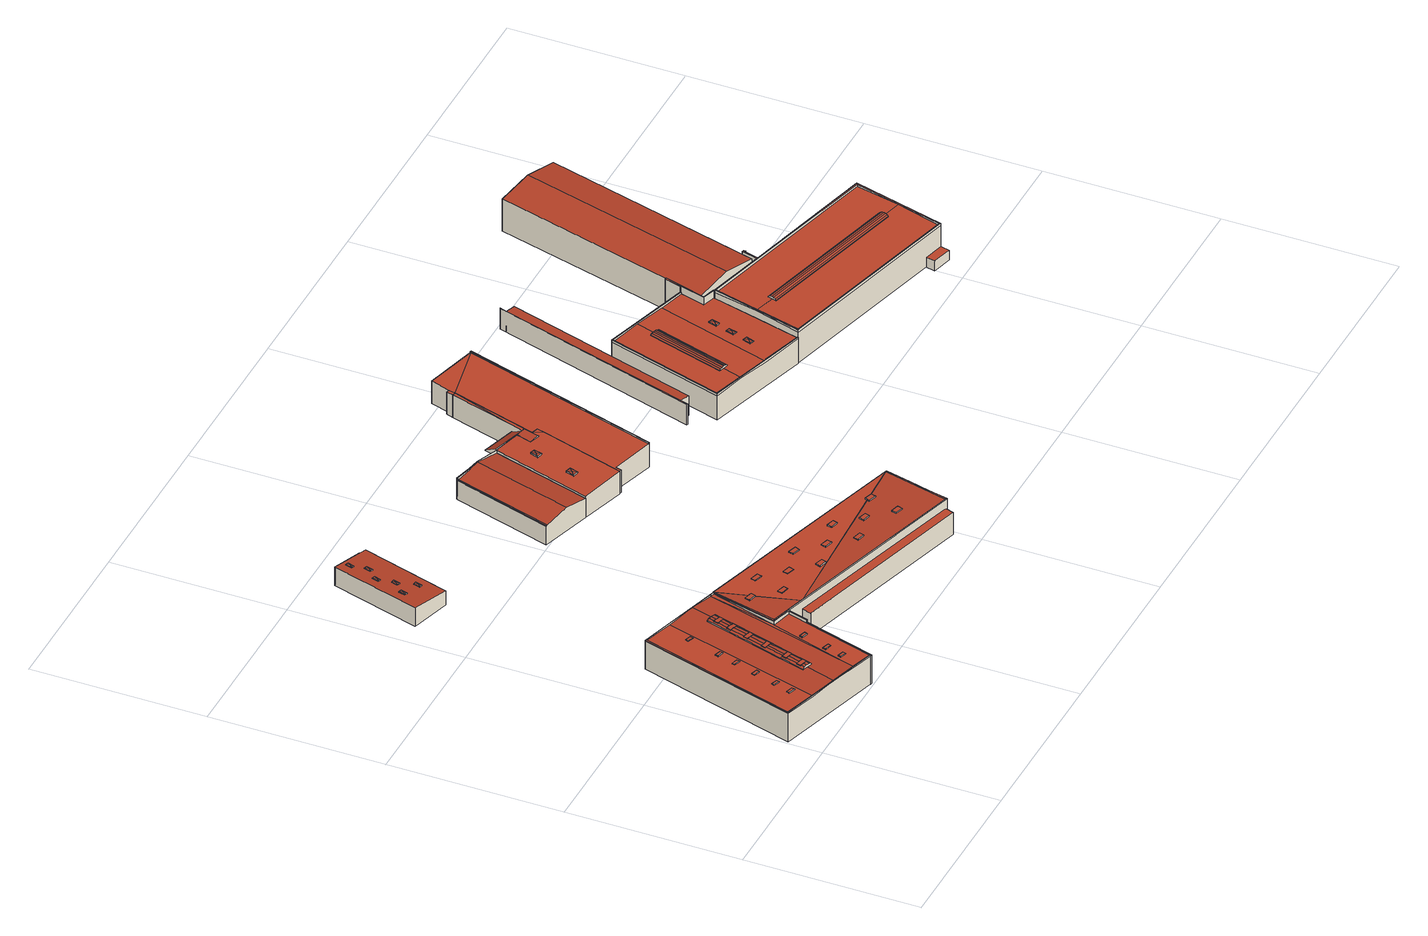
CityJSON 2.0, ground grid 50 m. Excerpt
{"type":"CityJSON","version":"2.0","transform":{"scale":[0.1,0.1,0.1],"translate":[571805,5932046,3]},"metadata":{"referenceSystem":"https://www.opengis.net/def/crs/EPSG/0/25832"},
"CityObjects":{
"building1":{"type":"Building","attributes":{"Grundfläche 2D":"326.078259","Grundhöhe NN":"3.379"},"children":["building1-1","building1-2","building1-3","building1-4","building1-5","building1-6"],"geometry":[{"type":"Solid","lod":"3","boundaries":[[[[0,1,2,3,4,5]],[[6,7,8,9,5,4,3,2]],[[9,10,0,5]],[[10,11,1,0]],[[11,6,2,1]],[[9,8,7,6,11,10]]]],"semantics":{"surfaces":[{"type":"RoofSurface"},{"type":"WallSurface"},{"type":"GroundSurface"}],"values":[[0,1,1,1,1,2]]}}]},
"building1-1":{"type":"BuildingInstallation","parents":["building1"],"geometry":[{"type":"MultiSurface","lod":"3","boundaries":[[[12,13,14]],[[14,13,15]],[[16,13,12]],[[15,13,16]],[[17,18,12,14]],[[18,19,16,12]],[[19,20,15,16]],[[20,17,14,15]]],"semantics":{"surfaces":[{"type":"RoofSurface"},{"type":"WallSurface"}],"values":[0,0,0,0,1,1,1,1]}}]},
"building1-2":{"type":"BuildingInstallation","parents":["building1"],"geometry":[{"type":"MultiSurface","lod":"3","boundaries":[[[21,22,23]],[[23,22,24]],[[25,22,21]],[[24,22,25]],[[26,27,21,23]],[[27,28,25,21]],[[28,29,24,25]],[[29,26,23,24]]],"semantics":{"surfaces":[{"type":"RoofSurface"},{"type":"WallSurface"}],"values":[0,0,0,0,1,1,1,1]}}]},
"building1-3":{"type":"BuildingInstallation","parents":["building1"],"geometry":[{"type":"MultiSurface","lod":"3","boundaries":[[[30,31,32]],[[32,31,33]],[[34,31,30]],[[33,31,34]],[[35,36,30,32]],[[36,37,34,30]],[[37,38,33,34]],[[38,35,32,33]]],"semantics":{"surfaces":[{"type":"RoofSurface"},{"type":"WallSurface"}],"values":[0,0,0,0,1,1,1,1]}}]},
"building1-4":{"type":"BuildingInstallation","parents":["building1"],"geometry":[{"type":"MultiSurface","lod":"3","boundaries":[[[39,40,41]],[[41,40,42]],[[43,40,39]],[[42,40,43]],[[44,45,39,41]],[[45,46,43,39]],[[46,47,42,43]],[[47,44,41,42]]],"semantics":{"surfaces":[{"type":"RoofSurface"},{"type":"WallSurface"}],"values":[0,0,0,0,1,1,1,1]}}]},
"building1-5":{"type":"BuildingInstallation","parents":["building1"],"geometry":[{"type":"MultiSurface","lod":"3","boundaries":[[[48,49,50]],[[50,49,51]],[[52,49,48]],[[51,49,52]],[[53,54,48,50]],[[54,55,52,48]],[[55,56,51,52]],[[56,53,50,51]]],"semantics":{"surfaces":[{"type":"RoofSurface"},{"type":"WallSurface"}],"values":[0,0,0,0,1,1,1,1]}}]},
"building1-6":{"type":"BuildingInstallation","parents":["building1"],"geometry":[{"type":"MultiSurface","lod":"3","boundaries":[[[57,58,59]],[[59,58,60]],[[61,58,57]],[[60,58,61]],[[62,57,59,63]],[[62,64,61,57]],[[64,65,60,61]],[[59,60,65,63]]],"semantics":{"surfaces":[{"type":"RoofSurface"},{"type":"WallSurface"}],"values":[0,0,0,0,1,1,1,1]}}]},
"building2":{"type":"Building","attributes":{"Grundfläche 2D":"2991.531083","Grundhöhe NN":"3.759"},"children":["building2-1","building2-2","building2-3","building2-4","building2-5","building2-6","building2-7","building2-8","building2-9","building2-10","building2-11","building2-12","building2-13","building2-14","building2-15","building2-16","building2-17","building2-18","building2-19","building2-20","building2-21","building2-22","building2-23","building2-24","building2-25","building2-26","building2-27","building2-28"],"geometry":[{"type":"MultiSurface","lod":"3","boundaries":[[[66,67,68,69]],[[69,70,71,72,66]],[[73,74,75,71,70,76,77,78,79,80]],[[81,82,78]],[[82,79,78]],[[83,82,81,84,85,86,87]],[[88,79,82]],[[89,90,91,92,93,94,95,96,97,98,99,100,101,102,103,104,105,106]],[[107,108,109,110,111,112]],[[113,114,115,116,117]],[[118,119,120,121,122,123]],[[124,125,126,127,128,129]],[[130,131,132,133,134,135]],[[136,137,124,129,138]],[[139,140,141,121,120,142]],[[143,144,145,108,107,146]],[[147,148,113,117,149]],[[150,151,134,133,152]],[[153,154,155,156,157,158]],[[159,160,161,162,163]],[[164,165,166,150,152,167,168,148,147,169,170,144,143,171,172,140,139,173,174,136,138,175,176,177]],[[178,159,163,179,180,154,153,181,182,166,165,183,184]],[[185,186,161,160,187,188]],[[157,156,189,190,191,192,193]],[[194,195,196,197,191,190,198,199,200,185,188,201,202,203]],[[196,195,204,130,205]],[[131,130,204,206,207,208,111,110,209,210,211,115,114,212,213,214]],[[215,216,127,126,217,218,219,118,123,220,221,222,111,208,223,224]],[[225,226,227,228,229,230,231,232]],[[233,230,229,228,227,234,235]],[[235,236,233]],[[236,237,233]],[[238,239,240,241,242]],[[243,244,245,246,239,238,242,241]],[[244,236,235,234,227,239,246,245]],[[247,248,249,250]],[[251,252,253,254,255,256,257,258,259,250,249,260]],[[259,258,261,262,263,252,251,264,265]],[[266,267,268,269,270,264,271,272,273]],[[265,264,270]],[[265,270,274]],[[275,273,272]],[[268,276,269]],[[277,278,279,280]],[[243,241,68,67]],[[241,240,70,69,68]],[[76,70,240,239]],[[226,78,77,76,239,227]],[[226,225,78]],[[225,232,78]],[[230,233,85,84,81,78,232,231]],[[233,237,281,87,86,85]],[[82,83,282,283,88]],[[284,285,73,80,79,88,283,286,287,288]],[[285,289,74,73]],[[289,290,291,71,75,74]],[[72,71,291,243,67,66]],[[273,275,95,94,267,266]],[[95,275,272,96]],[[271,264,98,97,96,272]],[[249,99,98,264,251,260]],[[249,248,100,99]],[[247,101,100,248]],[[101,247,250,259,265,103,102]],[[274,282,83,104,103,265]],[[104,83,87,105]],[[105,87,281,292,293,294,295,296,106]],[[296,297,89,106]],[[297,298,299,300,301,90,89]],[[301,302,91,90]],[[302,303,92,91]],[[303,268,93,92]],[[129,128,258,257,175,138]],[[261,258,128,127,216]],[[177,176,175,257,256,165,164]],[[256,255,254,178,184,183,165]],[[178,254,253,252,263,201,188,187,160,159]],[[194,203,202,201,263,262,204,195]],[[224,223,208,207,206,204,262,261,216,215]],[[237,304,305,292,281]],[[282,274,270,283]],[[276,306,307,285,284,286,283,270,269]],[[289,285,307,308]],[[280,309,310,311,291,290,289,308,312,277]],[[243,291,311,313]],[[244,243,313,314]],[[236,244,314,315]],[[237,236,315,304]],[[316,301,300,299,298,297,317]],[[302,301,316,318]],[[303,302,318,319]],[[268,303,319,320]],[[276,268,320,306]],[[296,295,294,293,292,305,321]],[[297,296,321,317]],[[280,279,322,309]],[[278,277,312,323]],[[279,278,323,322]],[[320,319,318,316,317,321,305,304,315,314,313,311,310,309,322,323,312,308,307,306]]],"semantics":{"surfaces":[{"type":"RoofSurface"},{"type":"WallSurface"},{"type":"GroundSurface"}],"values":[0,0,0,0,0,0,0,0,0,0,0,0,0,0,0,0,0,0,0,0,0,0,0,0,0,0,0,0,0,0,0,0,0,0,0,0,0,0,0,0,0,0,0,0,1,1,1,1,1,1,1,1,1,1,1,1,1,1,1,1,1,1,1,1,1,1,1,1,1,1,1,1,1,1,1,1,1,1,1,1,1,1,1,1,1,1,1,1,1,1,1,1,1,1,1,1,1,1,2]}}]},
"building2-1":{"type":"BuildingInstallation","parents":["building2"],"geometry":[{"type":"MultiSurface","lod":"3","boundaries":[[[324,325,326,327,328,329,330]],[[331,332,325,324]],[[332,333,326,325]],[[333,228,234,334,328,327,326]],[[331,324,330,329,328,334,235,229]]],"semantics":{"surfaces":[{"type":"RoofSurface"},{"type":"WallSurface"}],"values":[0,1,1,1,1]}}]},
"building2-2":{"type":"BuildingInstallation","parents":["building2"],"geometry":[{"type":"MultiSurface","lod":"3","boundaries":[[[335,336,337,338]],[[338,337,339,340]],[[335,338,340,341]],[[336,335,341,342]],[[337,336,342,339]]],"semantics":{"surfaces":[{"type":"RoofSurface"},{"type":"WallSurface"}],"values":[0,1,1,1,1]}}]},
"building2-3":{"type":"BuildingInstallation","parents":["building2"],"geometry":[{"type":"MultiSurface","lod":"3","boundaries":[[[186,343,344,345,346,161]],[[189,344,198,190]],[[344,189,156]],[[344,156,345]],[[180,345,156,155,154]],[[345,180,179,346]],[[346,179,163]],[[161,186,185,343,186,161,346,163,162]],[[185,200,343]],[[344,343,200,199,198]]],"semantics":{"surfaces":[{"type":"RoofSurface"},{"type":"WallSurface"}],"values":[0,1,1,1,1,1,1,1,1,1]}}]},
"building2-4":{"type":"BuildingInstallation","parents":["building2"],"geometry":[{"type":"MultiSurface","lod":"3","boundaries":[[[347,348,349,350]],[[347,174,173,348]],[[142,120,348,173,139]],[[348,120,349]],[[219,349,120,119,118]],[[350,349,219,218,217]],[[125,350,217,126]],[[350,125,124]],[[350,124,347]],[[124,137,347]],[[347,137,136,174]]],"semantics":{"surfaces":[{"type":"RoofSurface"},{"type":"WallSurface"}],"values":[0,1,1,1,1,1,1,1,1,1,1]}}]},
"building2-5":{"type":"BuildingInstallation","parents":["building2"],"geometry":[{"type":"MultiSurface","lod":"3","boundaries":[[[351,352,353,354]],[[351,354,214,213,212]],[[113,351,212,114]],[[351,113,352]],[[352,113,148,168]],[[353,352,168,167]],[[133,353,167,152]],[[353,133,354]],[[214,354,133,132,131]]],"semantics":{"surfaces":[{"type":"RoofSurface"},{"type":"WallSurface"}],"values":[0,1,1,1,1,1,1,1,1]}}]},
"building2-6":{"type":"BuildingInstallation","parents":["building2"],"geometry":[{"type":"MultiSurface","lod":"3","boundaries":[[[355,356,357,358]],[[358,357,359,360]],[[355,358,360,361]],[[356,355,361,362]],[[357,356,362,359]]],"semantics":{"surfaces":[{"type":"RoofSurface"},{"type":"WallSurface"}],"values":[0,1,1,1,1]}}]},
"building2-7":{"type":"BuildingInstallation","parents":["building2"],"geometry":[{"type":"MultiSurface","lod":"3","boundaries":[[[363,364,365,366]],[[366,365,367,368]],[[363,366,368,369]],[[364,363,369,370]],[[365,364,370,367]]],"semantics":{"surfaces":[{"type":"RoofSurface"},{"type":"WallSurface"}],"values":[0,1,1,1,1]}}]},
"building2-8":{"type":"BuildingInstallation","parents":["building2"],"geometry":[{"type":"MultiSurface","lod":"3","boundaries":[[[371,372,373,374]],[[122,121,141,140,172,372,371,220,123]],[[373,372,172,171]],[[146,107,112,111,222,374,373,171,143]],[[220,371,374,222,221]]],"semantics":{"surfaces":[{"type":"RoofSurface"},{"type":"WallSurface"}],"values":[0,1,1,1,1]}}]},
"building2-9":{"type":"BuildingInstallation","parents":["building2"],"geometry":[{"type":"MultiSurface","lod":"3","boundaries":[[[375,376,377,378]],[[378,377,379,380]],[[375,378,380,381]],[[376,375,381,382]],[[377,376,382,379]]],"semantics":{"surfaces":[{"type":"RoofSurface"},{"type":"WallSurface"}],"values":[0,1,1,1,1]}}]},
"building2-10":{"type":"BuildingInstallation","parents":["building2"],"geometry":[{"type":"MultiSurface","lod":"3","boundaries":[[[383,384,385,386]],[[383,386,166,182,181]],[[158,157,383,181,153]],[[383,157,384]],[[191,197,384,157,193,192]],[[205,385,384,197,196]],[[135,385,205,130]],[[134,385,135]],[[150,166,386,385,134,151]]],"semantics":{"surfaces":[{"type":"RoofSurface"},{"type":"WallSurface"}],"values":[0,1,1,1,1,1,1,1,1]}}]},
"building2-11":{"type":"BuildingInstallation","parents":["building2"],"geometry":[{"type":"MultiSurface","lod":"3","boundaries":[[[387,388,389,390]],[[391,392,388,387]],[[393,394,389,388,392]],[[394,395,390,389]],[[387,390,395,391]]],"semantics":{"surfaces":[{"type":"RoofSurface"},{"type":"WallSurface"}],"values":[0,1,1,1,1]}}]},
"building2-12":{"type":"BuildingInstallation","parents":["building2"],"geometry":[{"type":"MultiSurface","lod":"3","boundaries":[[[396,397,398,399]],[[397,396,170,169]],[[149,117,397,169,147]],[[397,117,398]],[[211,398,117,116,115]],[[209,399,398,211,210]],[[109,108,399,209,110]],[[399,108,396]],[[170,396,108,145,144]]],"semantics":{"surfaces":[{"type":"RoofSurface"},{"type":"WallSurface"}],"values":[0,1,1,1,1,1,1,1,1]}}]},
"building2-13":{"type":"BuildingInstallation","parents":["building2"],"geometry":[{"type":"MultiSurface","lod":"3","boundaries":[[[400,401,402,403]],[[403,402,404,405]],[[400,403,405,406]],[[401,400,406,407]],[[402,401,407,404]]],"semantics":{"surfaces":[{"type":"RoofSurface"},{"type":"WallSurface"}],"values":[0,1,1,1,1]}}]},
"building2-14":{"type":"BuildingInstallation","parents":["building2"],"geometry":[{"type":"MultiSurface","lod":"3","boundaries":[[[408,409,410,411]],[[411,410,412,413]],[[408,411,413,414]],[[409,408,414,415]],[[410,409,415,412]]],"semantics":{"surfaces":[{"type":"RoofSurface"},{"type":"WallSurface"}],"values":[0,1,1,1,1]}}]},
"building2-15":{"type":"BuildingInstallation","parents":["building2"],"geometry":[{"type":"MultiSurface","lod":"3","boundaries":[[[416,417,418,419]],[[419,418,420,421]],[[416,419,421,422]],[[417,416,422,423]],[[418,417,423,420]]],"semantics":{"surfaces":[{"type":"RoofSurface"},{"type":"WallSurface"}],"values":[0,1,1,1,1]}}]},
"building2-16":{"type":"BuildingInstallation","parents":["building2"],"geometry":[{"type":"MultiSurface","lod":"3","boundaries":[[[424,425,426,427]],[[427,426,428,429]],[[424,427,429,430]],[[425,424,430,431]],[[426,425,431,428]]],"semantics":{"surfaces":[{"type":"RoofSurface"},{"type":"WallSurface"}],"values":[0,1,1,1,1]}}]},
"building2-17":{"type":"BuildingInstallation","parents":["building2"],"geometry":[{"type":"MultiSurface","lod":"3","boundaries":[[[432,433,434,435]],[[435,434,436,437]],[[432,435,437,438]],[[433,432,438,439]],[[434,433,439,436]]],"semantics":{"surfaces":[{"type":"RoofSurface"},{"type":"WallSurface"}],"values":[0,1,1,1,1]}}]},
"building2-18":{"type":"BuildingInstallation","parents":["building2"],"geometry":[{"type":"MultiSurface","lod":"3","boundaries":[[[288,287,440,441]],[[269,267,94,440,287,286]],[[94,93,268,441,440]],[[276,284,288,441,268]]],"semantics":{"surfaces":[{"type":"RoofSurface"},{"type":"WallSurface"}],"values":[0,1,1,1]}}]},
"building2-19":{"type":"BuildingInstallation","parents":["building2"],"geometry":[{"type":"MultiSurface","lod":"3","boundaries":[[[442,443,444,445,446]],[[238,447,444,443,448,246]],[[447,449,445,444]],[[446,445,449,242]],[[443,442,446,242,245,448]]],"semantics":{"surfaces":[{"type":"RoofSurface"},{"type":"WallSurface"}],"values":[0,1,1,1,1]}}]},
"building2-20":{"type":"BuildingInstallation","parents":["building2"],"geometry":[{"type":"MultiSurface","lod":"3","boundaries":[[[450,451,452,453]],[[453,452,454,455]],[[450,453,455,456]],[[451,450,456,457]],[[452,451,457,454]]],"semantics":{"surfaces":[{"type":"RoofSurface"},{"type":"WallSurface"}],"values":[0,1,1,1,1]}}]},
"building2-21":{"type":"BuildingInstallation","parents":["building2"],"geometry":[{"type":"MultiSurface","lod":"3","boundaries":[[[458,459,460,461]],[[461,460,462,463]],[[458,461,463,464]],[[459,458,464,465]],[[460,459,465,462]]],"semantics":{"surfaces":[{"type":"RoofSurface"},{"type":"WallSurface"}],"values":[0,1,1,1,1]}}]},
"building2-22":{"type":"BuildingInstallation","parents":["building2"],"geometry":[{"type":"MultiSurface","lod":"3","boundaries":[[[466,467,468,469]],[[469,468,470,471]],[[471,472,466,469]],[[466,472,473,467]],[[473,470,468,467]]],"semantics":{"surfaces":[{"type":"RoofSurface"},{"type":"WallSurface"}],"values":[0,1,1,1,1]}}]},
"building2-23":{"type":"BuildingInstallation","parents":["building2"],"geometry":[{"type":"MultiSurface","lod":"3","boundaries":[[[474,475,476,477]],[[477,476,478,479]],[[474,477,479,480]],[[475,474,480,481]],[[476,475,481,478]]],"semantics":{"surfaces":[{"type":"RoofSurface"},{"type":"WallSurface"}],"values":[0,1,1,1,1]}}]},
"building2-24":{"type":"BuildingInstallation","parents":["building2"],"geometry":[{"type":"MultiSurface","lod":"3","boundaries":[[[482,483,484,485]],[[485,484,486,487]],[[482,485,487,488]],[[483,482,488,489]],[[484,483,489,486]]],"semantics":{"surfaces":[{"type":"RoofSurface"},{"type":"WallSurface"}],"values":[0,1,1,1,1]}}]},
"building2-25":{"type":"BuildingInstallation","parents":["building2"],"geometry":[{"type":"MultiSurface","lod":"3","boundaries":[[[490,491,492,493]],[[493,492,494,495]],[[490,493,495,496]],[[491,490,496,497]],[[492,491,497,494]]],"semantics":{"surfaces":[{"type":"RoofSurface"},{"type":"WallSurface"}],"values":[0,1,1,1,1]}}]},
"building2-26":{"type":"BuildingInstallation","parents":["building2"],"geometry":[{"type":"MultiSurface","lod":"3","boundaries":[[[498,499,500,501]],[[501,500,502,503]],[[498,501,503,504]],[[499,498,504,505]],[[500,499,505,502]]],"semantics":{"surfaces":[{"type":"RoofSurface"},{"type":"WallSurface"}],"values":[0,1,1,1,1]}}]},
"building2-27":{"type":"BuildingInstallation","parents":["building2"],"geometry":[{"type":"MultiSurface","lod":"3","boundaries":[[[506,507,508,509]],[[509,508,510,511]],[[506,509,511,512]],[[507,506,512,513]],[[508,507,513,510]]],"semantics":{"surfaces":[{"type":"RoofSurface"},{"type":"WallSurface"}],"values":[0,1,1,1,1]}}]},
"building2-28":{"type":"BuildingInstallation","parents":["building2"],"geometry":[{"type":"MultiSurface","lod":"3","boundaries":[[[514,515,516,517]],[[517,516,518,519]],[[514,517,519,520]],[[515,514,520,521]],[[516,515,521,518]]],"semantics":{"surfaces":[{"type":"RoofSurface"},{"type":"WallSurface"}],"values":[0,1,1,1,1]}}]},
"building3":{"type":"Building","attributes":{"Grundfläche 2D":"466.472740","Grundhöhe NN":"3.334"},"children":["building3-1","building3-2"],"geometry":[{"type":"Solid","lod":"3","boundaries":[[[[522,523,524,525,526,527]],[[528,529,530,531,522,527,526]],[[532,525,524,523,533,534]],[[528,526,525,532,535]],[[536,530,529,528,535,537]],[[523,522,531,530,536,533]],[[533,536,537,535,532,534]]]],"semantics":{"surfaces":[{"type":"RoofSurface"},{"type":"WallSurface"},{"type":"GroundSurface"}],"values":[[0,0,1,1,1,1,2]]}}]},
"building3-1":{"type":"BuildingInstallation","parents":["building3"],"geometry":[{"type":"MultiSurface","lod":"3","boundaries":[[[538,539,540,541]],[[530,531,538,541]],[[531,542,539,538]],[[529,530,541,540]]],"semantics":{"surfaces":[{"type":"RoofSurface"},{"type":"WallSurface"}],"values":[0,1,1,1]}}]},
"building3-2":{"type":"BuildingInstallation","parents":["building3"],"geometry":[{"type":"MultiSurface","lod":"3","boundaries":[[[543,544,545,546]],[[547,546,548]],[[543,546,547]],[[526,543,547,549]],[[550,549,551]],[[526,549,550]],[[548,546,545,540,539,542,552]],[[552,553,547,548]],[[549,547,553,527,524,551]],[[550,551,524,525]],[[526,550,525,526,528,544,543]],[[529,540,545,544,528]]],"semantics":{"surfaces":[{"type":"RoofSurface"},{"type":"WallSurface"}],"values":[0,0,0,0,0,0,1,1,1,1,1,1]}}]},
"building4":{"type":"Building","attributes":{"Grundfläche 2D":"421.898470","Grundhöhe NN":"3.332","usage":"detail"},"children":["building4-1","building4-2","building4-3"],"geometry":[{"type":"MultiSurface","lod":"3","boundaries":[[[554,555,556,557,558,559,560,561,562,563,564,565]],[[566,567,568]],[[551,569,570,571,572,568,567,573,574,575,576,577,578,579,580,581]],[[567,582,583,584,585,586,587]],[[567,587,573]],[[588,583,582]],[[550,551,581]],[[575,574,573,587,560,559,558,557,556,577,576]],[[587,586,561,560]],[[564,563,562,561,586,585,584,565]],[[580,579,578,554,565,581]],[[554,578,577,556,555]],[[570,589,590,566,568,572,571]],[[567,566,590,591]],[[582,567,591,592]],[[588,582,592,593]],[[593,594,595,584,583,588]],[[595,594,532,596,550,581,584]],[[569,551,550,596,532,534,533]],[[570,569,533,589]],[[594,593,592,591,590,589,533,534,532]]],"semantics":{"surfaces":[{"type":"RoofSurface"},{"type":"WallSurface"},{"type":"GroundSurface"}],"values":[0,0,0,0,0,0,0,1,1,1,1,1,1,1,1,1,1,1,1,1,2]}}]},
"building4-1":{"type":"BuildingInstallation","parents":["building4"],"geometry":[{"type":"MultiSurface","lod":"3","boundaries":[[[597,598,599]],[[597,600,598]],[[597,599,601]],[[597,601,600]],[[599,598,602,603]],[[601,599,603,604]],[[600,601,604,605]],[[598,600,605,602]]],"semantics":{"surfaces":[{"type":"RoofSurface"},{"type":"WallSurface"}],"values":[0,0,0,0,1,1,1,1]}}]},
"building4-2":{"type":"BuildingInstallation","parents":["building4"],"geometry":[{"type":"MultiSurface","lod":"3","boundaries":[[[606,607,608]],[[608,607,609]],[[610,607,606]],[[609,607,610]],[[611,612,606,608]],[[612,613,610,606]],[[614,609,610,613]],[[608,609,614,611]]],"semantics":{"surfaces":[{"type":"RoofSurface"},{"type":"WallSurface"}],"values":[0,0,0,0,1,1,1,1]}}]},
"building4-3":{"type":"BuildingInstallation","parents":["building4"],"geometry":[{"type":"MultiSurface","lod":"3","boundaries":[[[565,584,615,616,617]],[[550,596,595,584,581,565,617]],[[615,584,595,618]],[[616,615,618,619]],[[616,619,596,550,617]],[[596,619,618,595]]],"semantics":{"surfaces":[{"type":"RoofSurface"},{"type":"WallSurface"},{"type":"OuterCeilingSurface"}],"values":[0,1,1,1,1,2]}}]},
"building5":{"type":"Building","attributes":{"Grundfläche 2D":"882.413713","Grundhöhe NN":"3.378","usage":"detail"},"geometry":[{"type":"Solid","lod":"3","boundaries":[[[[620,621,622,623,624,625,626,627,628,629]],[[630,631,632,633,582,567,566,568,572,571,570,634,635,636]],[[637,638,582,633,639,640]],[[638,641,588,582]],[[640,639,633,632,631,630,636,622,621,620,629,628,627]],[[636,642,643,624,623,622]],[[643,644,625,624]],[[644,645,640,627,626,625]],[[570,571,572,568,566,646,647]],[[634,570,647,648]],[[635,634,648,649]],[[650,651,643,642,636,635,649,652]],[[644,643,651,653]],[[654,655,637,640,645,644,653,656]],[[638,637,655,657]],[[641,638,657,658]],[[588,641,658,659]],[[582,588,659,660]],[[567,582,660,661]],[[566,567,661,646]],[[656,653,651,650,652,649,648,647,646,661,660,659,658,657,655,654]]]],"semantics":{"surfaces":[{"type":"RoofSurface"},{"type":"WallSurface"},{"type":"GroundSurface"}],"values":[[0,0,0,0,1,1,1,1,1,1,1,1,1,1,1,1,1,1,1,1,2]]}}]},
"building6":{"type":"Building","attributes":{"Grundfläche 2D":"193.882710","Grundhöhe NN":"3.388"},"geometry":[{"type":"Solid","lod":"3","boundaries":[[[[662,663,664,665]],[[666,667,662,665]],[[668,662,667]],[[668,669,670,662]],[[663,662,670,671,672]],[[664,663,672,673]],[[665,664,673,674]],[[666,665,674,675]],[[667,666,675,676]],[[668,667,676,677]],[[669,668,677,678]],[[670,669,678,671]],[[674,673,672,671,678,677,676,675]]]],"semantics":{"surfaces":[{"type":"RoofSurface"},{"type":"WallSurface"},{"type":"GroundSurface"}],"values":[[0,0,0,0,1,1,1,1,1,1,1,1,2]]}}]},
"building7":{"type":"Building","attributes":{"Grundfläche 2D":"2420.053438","Grundhöhe NN":"3.220"},"children":["building7-1","building7-2","building7-3","building7-4","building7-5"],"geometry":[{"type":"MultiSurface","lod":"3","boundaries":[[[679,680,681,682]],[[683,680,679,684]],[[685,683,684,686]],[[687,685,686,688]],[[689,687,688,690]],[[691,689,690,692]],[[693,694,695,696,697,698,699,700]],[[701,693,700,702,703,697,696,704]],[[705,706,707,708,709,710,711,712,703,702,713]],[[714,708,707]],[[715,708,714]],[[710,716,717,711]],[[718,719,720,721,722,723,724,725,726,727]],[[728,729,730,731,732,733]],[[732,734,735,733]],[[729,736,737,730]],[[682,681,695,694]],[[690,688,686,684,679,682,694,693,701,692]],[[691,692,701,704]],[[680,683,685,687,689,691,704,696,695,681]],[[738,705,720,719]],[[702,700,699,723,722,721,720,705,713]],[[724,723,699,698]],[[703,712,711,725,724,698,697]],[[717,739,740,741,727,726]],[[741,742,718,727]],[[742,743,744,738,719,718]],[[738,744,743,742,745,746]],[[747,707,706,705,738,746,748]],[[714,707,747,749]],[[715,714,749,750]],[[751,709,708,715,750,752]],[[709,751,753,710]],[[740,739,717,754,755,741]],[[742,741,755,745]],[[731,730,737,756,757]],[[732,731,757,758]],[[734,732,758,759]],[[735,734,759,754,717,726]],[[716,733,735,726,717]],[[728,733,716,710]],[[729,728,710,753,760,736]],[[737,736,760,756]],[[749,747,748,746,745,755,754,759,758,757,756,760,753,751,752,750]]],"semantics":{"surfaces":[{"type":"RoofSurface"},{"type":"WallSurface"},{"type":"GroundSurface"}],"values":[0,0,0,0,0,0,0,0,0,0,0,0,0,0,0,0,1,1,1,1,1,1,1,1,1,1,1,1,1,1,1,1,1,1,1,1,1,1,1,1,1,1,1,2]}}]},
"building7-1":{"type":"BuildingInstallation","parents":["building7"],"geometry":[{"type":"MultiSurface","lod":"3","boundaries":[[[761,762,763,764,765,766,767,768,769,770,771,772]],[[773,774,766,765,764,735,726,725,711]],[[766,774,775,776,777,778,769,768,767]],[[770,769,778,707]],[[707,714,771,770]],[[772,771,714,715]],[[715,708,709,762,761,772]],[[762,709,710,716,733,763]],[[735,733,716,717,726]]],"semantics":{"surfaces":[{"type":"RoofSurface"},{"type":"WallSurface"}],"values":[0,1,1,1,1,1,1,1,1]}}]},
"building7-2":{"type":"BuildingInstallation","parents":["building7"],"geometry":[{"type":"MultiSurface","lod":"3","boundaries":[[[779,780,781]],[[781,780,782]],[[783,780,779]],[[782,780,783]],[[784,785,779,781]],[[785,786,783,779]],[[782,783,786,787]],[[781,782,787,784]]],"semantics":{"surfaces":[{"type":"RoofSurface"},{"type":"WallSurface"}],"values":[0,0,0,0,1,1,1,1]}}]},
"building7-3":{"type":"BuildingInstallation","parents":["building7"],"geometry":[{"type":"MultiSurface","lod":"3","boundaries":[[[788,789,790]],[[790,789,791]],[[792,789,788]],[[791,789,792]],[[793,794,788,790]],[[794,795,792,788]],[[795,796,791,792]],[[796,793,790,791]]],"semantics":{"surfaces":[{"type":"RoofSurface"},{"type":"WallSurface"}],"values":[0,0,0,0,1,1,1,1]}}]},
"building7-4":{"type":"BuildingInstallation","parents":["building7"],"geometry":[{"type":"MultiSurface","lod":"3","boundaries":[[[797,798,799]],[[799,798,800]],[[801,798,797]],[[800,798,801]],[[802,803,797,799]],[[803,804,801,797]],[[804,805,800,801]],[[805,802,799,800]]],"semantics":{"surfaces":[{"type":"RoofSurface"},{"type":"WallSurface"}],"values":[0,0,0,0,1,1,1,1]}}]},
"building7-5":{"type":"BuildingInstallation","parents":["building7"],"geometry":[{"type":"MultiSurface","lod":"3","boundaries":[[[764,763,806,807]],[[732,734,807,806]],[[734,735,764,807]],[[733,732,806,763]]],"semantics":{"surfaces":[{"type":"RoofSurface"},{"type":"WallSurface"}],"values":[0,1,1,1]}}]},
"building8":{"type":"Building","attributes":{"Grundfläche 2D":"1649.983107","Grundhöhe NN":"3.331"},"children":["building8-1","building8-2"],"geometry":[{"type":"MultiSurface","lod":"3","boundaries":[[[808,809,810,811]],[[812,809,808,813]],[[814,812,813,815]],[[816,814,815,817]],[[818,816,817,819]],[[820,818,819,821]],[[822,823,824,825,826,827,828,829,830,831,832,833]],[[834,835,836,837,838,839,840,841,842,843,844,845]],[[846,847,844,843,848,849,850,851,852,839,838,837,853,854]],[[855,856,857,858,859,860]],[[861,862,863,864]],[[811,810,847,846]],[[846,854,853,837,836,835,821,819,817,815,813,808,811]],[[820,821,835,834]],[[820,834,845,844,847,810,809,812,814,816,818]],[[840,865,825,824]],[[828,827,826,866,867,868]],[[869,870,871,830,829,828,868]],[[852,831,830,871]],[[851,850,833,832]],[[833,850,849,848,843,842,822]],[[842,841,823,822]],[[872,871,870,869,868,873,874]],[[862,852,871,872,875,863]],[[839,852,862,876,877,840]],[[855,860,859,878,879,873,868,867,866,865,840,877,880]],[[856,855,880,881]],[[858,857,856,881,882]],[[859,858,882,878]],[[864,863,875,883]],[[861,864,883,884]],[[862,861,884,876]],[[876,884,883,875,872,874,873,879,878,882,881,880,877]]],"semantics":{"surfaces":[{"type":"RoofSurface"},{"type":"WallSurface"},{"type":"GroundSurface"}],"values":[0,0,0,0,0,0,0,0,0,0,0,1,1,1,1,1,1,1,1,1,1,1,1,1,1,1,1,1,1,1,1,1,2]}}]},
"building8-1":{"type":"BuildingInstallation","parents":["building8"],"geometry":[{"type":"MultiSurface","lod":"3","boundaries":[[[831,824,823,832]],[[839,840,824,831,852]],[[838,851,832,823,841]]],"semantics":{"surfaces":[{"type":"RoofSurface"},{"type":"WallSurface"}],"values":[0,1,1]}}]},
"building8-2":{"type":"BuildingInstallation","parents":["building8"],"geometry":[{"type":"MultiSurface","lod":"3","boundaries":[[[826,825,885,886,887,888]],[[889,885,825,865,860]],[[886,885,889,890]],[[890,857,887,886]],[[857,858,888,887]],[[888,858,859,866,826]],[[865,866,859,860]]],"semantics":{"surfaces":[{"type":"RoofSurface"},{"type":"WallSurface"}],"values":[0,1,1,1,1,1,1]}}]}
},
"vertices":[
[68,1171,63],[184,1137,49],[261,1396,49],[240,1402,51],[238,1403,52],[145,1430,63],[261,1396,4],[240,1402,4],[238,1403,4],[145,1430,4],[68,1171,4],[184,1137,4],
[136,1305,62],[144,1313,63],[142,1324,62],[151,1321,62],[145,1303,62],[142,1324,60],[136,1305,60],[145,1303,59],[151,1321,59],
[161,1390,62],[169,1399,63],[167,1409,62],[176,1407,62],[170,1388,62],[167,1409,60],[161,1390,60],[170,1388,59],[176,1407,59],
[145,1256,59],[152,1264,60],[151,1274,59],[160,1272,59],[154,1253,59],[151,1274,57],[145,1256,57],[154,1253,56],[160,1272,56],
[166,1202,55],[173,1211,56],[171,1221,55],[180,1219,55],[175,1200,55],[171,1221,53],[166,1202,53],[175,1200,52],[180,1219,52],
[171,1342,59],[178,1350,60],[176,1361,59],[185,1358,59],[180,1339,59],[176,1361,57],[171,1342,57],[180,1339,56],[185,1358,56],
[111,1219,62],[118,1227,63],[116,1238,62],[125,1235,62],[120,1216,62],[111,1219,60],[116,1238,60],[120,1216,59],[125,1235,59],
[1029,214,103],[1051,289,99],[1048,289,99],[1007,151,106],[991,97,109],[994,94,109],[1010,150,106],[395,268,109],[395,271,109],[993,95,109],[450,256,109],[448,257,109],[342,288,109],[341,284,109],[394,268,109],[397,476,99],[338,289,108],[394,480,99],[398,478,99],[398,480,99],[397,480,99],[394,481,99],[337,285,109],[2,97,100],[314,5,100],[313,4,100],[316,3,100],[377,210,100],[375,211,100],[315,8,100],[314,8,100],[257,25,100],[256,25,100],[99,71,100],[5,99,100],[140,555,100],[228,529,100],[382,483,100],[394,480,100],[394,481,100],[137,557,100],[271,369,106],[259,328,106],[265,326,105],[269,325,105],[280,366,105],[275,367,106],[242,271,106],[252,268,105],[265,312,105],[262,313,105],[255,315,106],[293,409,105],[285,411,106],[283,411,106],[275,382,106],[278,381,106],[284,379,105],[287,425,106],[288,424,106],[297,422,105],[302,438,105],[295,440,106],[292,441,106],[233,201,105],[248,255,105],[247,256,105],[238,258,106],[222,204,106],[228,203,105],[279,427,105],[286,425,106],[284,444,105],[275,413,105],[266,385,105],[272,383,106],[282,412,106],[262,371,105],[250,330,105],[253,330,105],[267,370,106],[246,317,105],[233,273,105],[249,317,105],[214,207,105],[218,205,105],[230,260,105],[210,193,105],[200,160,105],[207,158,106],[208,157,106],[218,191,106],[215,192,106],[193,135,105],[201,133,106],[205,144,106],[204,144,106],[196,147,105],[239,319,102],[207,210,102],[211,207,104],[227,261,104],[230,274,104],[244,318,104],[248,331,104],[260,372,104],[264,385,104],[273,414,104],[276,427,104],[276,446,102],[268,416,102],[243,333,102],[186,137,102],[193,147,104],[197,160,104],[207,194,104],[210,202,104],[207,209,102],[203,195,102],[215,141,105],[207,144,106],[202,133,106],[212,130,105],[210,157,106],[219,155,105],[229,188,105],[223,189,106],[223,190,106],[234,186,102],[238,200,102],[231,191,104],[230,187,104],[221,154,104],[219,145,104],[217,141,104],[217,128,102],[221,140,102],[225,153,102],[241,210,102],[234,201,104],[258,266,102],[271,310,102],[275,323,102],[271,324,104],[270,319,104],[267,311,104],[254,268,104],[251,258,104],[250,255,104],[303,420,102],[308,437,102],[299,421,104],[297,413,104],[295,408,104],[287,378,104],[285,372,104],[283,365,104],[287,364,102],[299,407,102],[393,273,107],[395,272,107],[448,257,107],[421,376,102],[417,391,102],[398,478,98],[397,476,98],[342,288,107],[398,480,98],[421,378,102],[418,391,102],[398,483,98],[397,480,98],[915,281,100],[450,256,107],[991,97,107],[1048,289,98],[940,283,99],[1051,289,98],[1051,291,98],[938,284,99],[915,283,100],[140,555,98],[5,99,98],[99,71,96],[228,529,96],[176,48,100],[202,133,100],[201,133,100],[186,137,99],[207,209,99],[207,210,99],[276,446,99],[295,440,100],[314,504,100],[101,71,96],[308,437,99],[241,210,99],[217,128,99],[256,25,96],[382,483,96],[372,203,98],[375,211,98],[377,210,98],[392,269,98],[337,285,96],[257,25,96],[314,8,98],[315,10,98],[394,480,96],[315,8,98],[394,268,98],[448,256,79],[441,230,78],[983,72,78],[990,96,79],[394,481,98],[394,480,98],[337,285,107],[394,268,107],[395,268,107],[392,269,107],[392,269,108],[394,268,108],[395,271,107],[993,95,107],[994,94,107],[394,481,96],[382,484,96],[314,505,100],[228,530,96],[137,557,98],[2,97,98],[98,69,96],[176,46,100],[256,23,96],[314,5,98],[313,4,98],[316,3,98],[397,480,8],[394,481,8],[394,268,8],[395,268,8],[395,271,8],[990,96,8],[993,95,8],[994,94,8],[448,256,8],[1051,289,8],[1051,291,8],[398,483,8],[314,5,8],[2,97,8],[313,4,8],[316,3,8],[377,210,8],[137,557,8],[983,72,8],[441,230,8],
[401,395,105],[397,381,105],[420,375,105],[421,376,105],[424,389,105],[418,391,105],[417,391,105],[401,395,102],[397,381,102],[420,375,102],[424,389,102],
[911,183,107],[915,198,107],[892,204,107],[888,190,107],[892,204,104],[888,190,104],[911,183,104],[915,198,104],
[217,141,106],[221,154,106],[197,160,106],[193,147,106],
[276,427,106],[273,414,106],[295,408,106],[299,421,106],
[254,268,106],[230,274,106],[227,261,106],[250,255,106],
[136,237,99],[138,246,99],[120,251,99],[117,242,99],[120,251,97],[117,242,97],[136,237,96],[138,246,96],
[317,205,99],[314,196,99],[333,191,99],[336,200,99],[333,191,97],[336,200,97],[317,205,96],[314,196,96],
[287,378,106],[264,385,106],[260,372,106],[283,365,106],
[103,124,99],[105,133,99],[87,138,99],[84,130,99],[87,138,97],[84,130,97],[103,124,96],[105,133,96],
[207,194,106],[230,187,106],[234,201,106],[211,207,106],
[296,67,99],[299,76,99],[281,81,99],[278,72,99],[296,67,97],[299,76,97],[292,78,97],[281,81,96],[278,72,96],
[248,331,106],[244,318,106],[267,311,106],[271,324,106],
[171,355,99],[173,364,99],[155,369,99],[152,360,99],[155,369,97],[152,360,97],[171,355,96],[173,364,96],
[199,451,98],[201,460,98],[183,465,99],[181,456,99],[183,465,97],[181,456,97],[199,451,96],[201,460,96],
[295,130,99],[292,121,99],[311,115,99],[314,124,99],[311,115,97],[314,124,97],[295,130,96],[292,121,96],
[155,301,99],[157,310,99],[139,315,99],[137,307,99],[139,315,97],[137,307,97],[155,301,96],[157,310,96],
[117,173,99],[119,181,99],[101,187,99],[98,178,99],[101,187,97],[98,178,97],[117,173,96],[119,181,96],
[375,211,108],[377,210,108],
[938,284,103],[917,290,103],[913,276,103],[936,269,103],[940,283,103],[913,276,100],[917,290,99],[936,269,100],
[851,248,105],[856,262,105],[833,269,105],[829,254,105],[833,269,102],[829,254,102],[851,248,102],[856,262,102],
[506,396,102],[510,410,102],[487,417,102],[483,403,102],[487,417,99],[483,403,100],[506,396,100],[510,410,99],
[767,226,107],[771,240,107],[748,246,107],[744,232,107],[748,246,104],[744,232,104],[767,226,104],[771,240,104],
[457,317,106],[480,311,106],[484,324,106],[461,331,106],[484,324,104],[461,331,104],[457,317,104],[480,311,104],
[564,332,104],[568,347,104],[545,353,104],[541,339,104],[545,353,102],[541,339,102],[564,332,102],[568,347,102],
[649,354,103],[653,368,103],[630,375,103],[626,361,103],[630,375,99],[626,361,100],[649,354,100],[653,368,99],
[623,268,108],[627,282,108],[605,289,108],[600,274,108],[605,289,104],[600,274,104],[623,268,104],[627,282,104],
[708,290,105],[712,304,105],[689,311,105],[685,296,105],[689,311,102],[685,296,102],[708,290,102],[712,304,102],
[793,312,103],[797,326,103],[774,332,103],[770,318,103],[774,332,99],[770,318,100],[793,312,100],[797,326,99],
[600,984,78],[673,963,63],[758,1250,63],[758,1252,63],[686,1273,78],[685,1271,78],[610,1296,63],[609,1292,63],[524,1007,63],[527,1006,64],[758,1252,3],[673,963,3],[758,1250,3],[610,1296,3],[524,1007,3],[609,1292,3],
[527,1006,66],[611,1292,66],[609,1292,66],[524,1007,66],[611,1292,64],
[656,1282,74],[610,1296,71],[609,1292,71],[611,1292,71],[655,1280,74],[655,1279,74],[685,1271,79],[758,1252,71],[758,1250,71],[655,1279,72],[655,1280,72],
[823,1184,75],[850,1176,77],[851,1175,77],[854,1185,77],[857,1197,77],[858,1198,77],[862,1213,77],[864,1220,77],[863,1221,77],[860,1222,77],[857,1222,77],[836,1229,75],[880,1191,75],[860,1197,75],[874,1171,75],[673,963,70],[800,925,75],[801,928,75],[805,942,75],[859,1204,75],[858,1198,75],[857,1197,75],[854,1185,75],[851,1175,75],[823,1184,74],[828,1202,74],[831,1212,74],[836,1229,74],[934,1445,75],[868,1257,75],[857,1222,75],[863,1221,75],[864,1220,75],[862,1213,75],[924,1448,75],[800,925,3],[880,1191,3],[860,1197,3],[934,1445,3],[924,1448,3],[857,1222,3],[857,1222,53],[758,1252,53],
[783,1151,77],[771,1141,76],[787,1137,76],[779,1165,76],[794,1161,76],[771,1141,72],[787,1137,73],[794,1161,73],[779,1165,72],
[753,1021,76],[748,1035,77],[737,1025,76],[744,1050,76],[760,1045,76],[737,1025,72],[753,1021,72],[760,1045,72],[744,1050,72],
[868,1257,55],[768,1287,55],[758,1252,75],[868,1257,53],[768,1287,53],
[1102,1474,83],[1101,1472,83],[933,903,83],[934,902,83],[935,902,83],[1105,1477,83],[1104,1477,83],[1103,1478,83],[1103,1477,83],[1103,1476,83],[933,905,79],[1101,1472,79],[1102,1474,79],[1103,1476,79],[807,923,75],[811,939,75],[933,903,79],[956,1521,75],[939,1464,75],[1103,1477,79],[1103,1478,79],[930,1467,75],[934,902,79],[935,902,79],[1105,1477,79],[1104,1477,79],[880,1191,4],[800,925,4],[807,923,4],[811,939,4],[934,902,4],[935,902,4],[933,903,4],[1105,1477,4],[1103,1478,4],[956,1521,4],[1104,1477,4],[939,1464,4],[930,1467,4],[924,1448,4],[934,1445,4],[860,1197,4],
[1313,1472,69],[1139,888,69],[1141,887,69],[1148,909,69],[1177,900,67],[1344,1463,67],[1314,1472,69],[1320,1491,69],[1319,1491,69],[1319,1491,4],[1139,888,4],[1141,887,4],[1148,909,4],[1177,900,4],[1344,1463,4],[1314,1472,4],[1320,1491,4],
[1292,862,86],[1358,1084,86],[1354,1085,84],[1288,863,84],[1363,1082,88],[1297,860,88],[1368,1080,89],[1302,858,89],[1373,1079,88],[1308,857,88],[1379,1077,86],[1313,855,86],[1383,1076,84],[1317,854,84],[1302,858,82],[1288,863,82],[1354,1085,82],[1368,1080,82],[1385,1137,82],[1294,1164,79],[1195,829,79],[1285,802,82],[1317,854,82],[1377,774,79],[1477,1109,79],[1383,1076,82],[1498,738,82],[1532,869,82],[1566,1001,82],[1568,1007,82],[1534,1017,81],[1536,1025,81],[1550,1087,81],[1480,1108,79],[1378,774,79],[1569,1001,82],[1571,1006,82],[1554,1089,81],[1551,1090,81],[1191,826,85],[1497,736,85],[1498,738,85],[1378,774,85],[1377,774,85],[1195,829,85],[1294,1164,85],[1550,1087,85],[1551,1090,85],[1292,1167,85],[1536,1025,103],[1635,998,121],[1805,1631,121],[1706,1658,103],[1568,1137,103],[1554,1089,103],[1564,1138,103],[1551,1090,103],[1733,972,103],[1903,1603,103],[1497,736,82],[1477,1112,79],[1386,1140,82],[1292,1167,79],[1191,826,79],[1285,799,82],[1376,771,79],[1191,826,2],[1497,736,2],[1566,1001,2],[1498,738,2],[1569,1001,2],[1571,1006,2],[1534,1017,2],[1568,1007,2],[1536,1025,2],[1551,1090,2],[1292,1167,2],[1903,1603,2],[1706,1658,2],[1568,1137,2],[1564,1138,2],[1733,972,2],
[1568,1007,104],[1534,1017,104],[1554,1089,104],[1551,1090,104],[1550,1087,104],[1530,1016,104],[1533,1015,104],[1534,1014,104],[1567,1004,104],[1566,1001,104],[1569,1001,104],[1571,1006,104],[1534,1028,81],[1530,1016,81],[1533,1015,81],[1534,1014,81],[1549,1010,81],[1567,1004,82],
[1452,917,83],[1454,904,85],[1463,914,83],[1457,891,83],[1445,895,83],[1463,914,80],[1452,917,80],[1445,895,80],[1457,891,80],
[1435,862,83],[1438,849,85],[1447,858,83],[1440,835,83],[1428,839,83],[1447,858,80],[1435,862,80],[1428,839,80],[1440,835,80],
[1468,973,83],[1471,960,85],[1480,969,83],[1473,946,83],[1461,950,83],[1480,969,80],[1468,973,80],[1461,950,80],[1473,946,80],
[1568,1137,104],[1564,1138,104],
[2036,728,111],[1592,842,111],[1591,839,108],[2035,724,108],[1593,847,113],[2037,732,113],[1595,852,114],[2038,737,114],[1596,858,113],[2040,743,113],[1597,862,111],[2041,747,111],[1598,865,108],[2041,750,108],[1568,997,108],[2128,853,108],[2132,855,108],[1737,957,108],[1734,958,108],[1569,1001,108],[1566,1001,108],[1498,738,108],[1497,736,108],[2063,589,108],[2061,593,108],[1501,738,108],[1598,865,106],[2041,750,106],[2041,747,106],[2038,737,106],[2095,723,106],[2098,722,106],[2132,855,101],[2128,853,101],[1568,997,101],[1535,868,106],[1595,852,106],[1596,858,106],[2035,724,106],[1591,839,106],[1503,744,102],[1502,741,102],[1501,738,101],[2061,593,101],[2063,589,101],[2037,732,106],[2036,728,106],[1792,943,22],[1804,989,22],[1752,1002,22],[1745,1004,22],[1734,958,22],[1737,957,22],[2057,563,34],[2063,589,34],[2005,604,34],[1999,578,34],[1737,957,101],[1734,958,101],[1569,1001,101],[1566,1001,101],[1532,869,106],[1498,738,101],[1497,736,101],[1497,736,3],[1566,1001,3],[1498,738,3],[2005,604,3],[2063,589,3],[2132,855,3],[1734,958,3],[1569,1001,3],[1792,943,3],[1804,989,3],[1745,1004,3],[1999,578,3],[2057,563,3],
[1748,998,108],[1751,997,108],[1752,1002,108],[1745,1004,108],[1748,998,22],[1751,997,22]
]}
